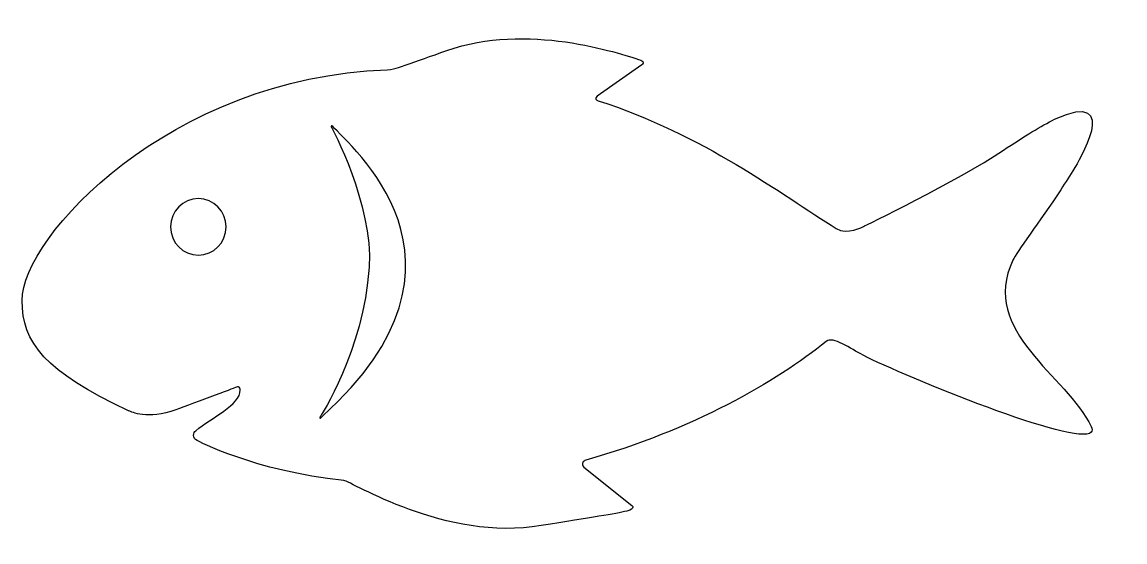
# Model space of a CAD drawing. Header units: centimetres. Extents: x -5 to 5.4, y -2.4 to 2.5.
import ezdxf

# ---------------------------------------------------------------- set-up
doc = ezdxf.new("R2010")
doc.units = ezdxf.units.CM
doc.header["$MEASUREMENT"] = 0
doc.layers.add('Layer 1', color=7, linetype='Continuous')

msp = doc.modelspace()

# ---------------------------------------------------------------- linework, layer by layer
at = {"layer": 'Layer 1'}
for points, knots in [([(4.29728, 0.22138), (4.32948, 0.29052), (4.54951, 0.58217), (4.74871, 0.88448), (4.74871, 0.88448), (4.7489, 0.88469), (4.74905, 0.8849), (4.74916, 0.88509), (4.74916, 0.88509), (4.79411, 0.9533), (4.83793, 1.02201), (4.87841, 1.08887), (4.87841, 1.08887), (4.87955, 1.09075), (4.88069, 1.09265), (4.88182, 1.09453), (4.88182, 1.09453), (4.88838, 1.10543), (5.35434, 1.85246), (4.69066, 1.54993), (4.69066, 1.54993), (4.69066, 1.54988), (4.69061, 1.5498), (4.69055, 1.54974), (4.69055, 1.54974), (4.56585, 1.48579), (4.40726, 1.39043), (4.20784, 1.25679), (4.20784, 1.25679), (3.77284, 0.96519), (2.88797, 0.53834), (2.88797, 0.53834), (2.88797, 0.53834), (2.88797, 0.53834), (2.73398, 0.45515), (2.63244, 0.51852), (2.63244, 0.51852), (2.11925, 0.83867), (1.37154, 1.40736), (0.38581, 1.72401), (0.38581, 1.72401), (0.36938, 1.7293), (0.34856, 1.74182), (0.37687, 1.76804), (0.37687, 1.76804), (0.37687, 1.76804), (0.79901, 2.06326), (0.79901, 2.06326), (0.79901, 2.06326), (0.79901, 2.06326), (0.83208, 2.09184), (0.78962, 2.10565), (0.78962, 2.10565), (0.5807, 2.17373), (-0.28943, 2.46551), (-1.04236, 2.19725), (-1.04236, 2.19725), (-1.19574, 2.14261), (-1.32163, 2.09774), (-1.42513, 2.06086), (-1.42513, 2.06086), (-1.46963, 2.04498), (-1.51485, 2.02633), (-1.60502, 2.01519), (-1.60502, 2.01519), (-3.65829, 1.94498), (-5.04687, 0.43775), (-5.04687, -0.15846), (-5.04687, -0.15846), (-5.04687, -0.55859), (-4.83113, -0.82709), (-4.04286, -1.20034), (-4.04286, -1.20034), (-4.02704, -1.19783), (-3.90671, -1.28421), (-3.64236, -1.20479), (-3.64236, -1.20479), (-3.5715, -1.18349), (-3.06829, -0.99397), (-3.04829, -0.98542), (-3.04829, -0.98542), (-3.02823, -0.97627), (-3.01522, -0.97174), (-3.00691, -0.97309), (-3.00691, -0.97309), (-2.99622, -0.97478), (-2.98836, -0.99854), (-2.98842, -1.00336), (-2.98842, -1.00336), (-2.99009, -1.14589), (-3.25724, -1.26133), (-3.40892, -1.38798), (-3.40892, -1.38798), (-3.43496, -1.40012), (-3.44194, -1.46058), (-3.39635, -1.48016), (-3.39635, -1.48016), (-3.3963, -1.48016), (-2.86067, -1.76734), (-2.01239, -1.85664), (-2.01239, -1.85664), (-1.94381, -1.86386), (-1.05089, -2.436), (-0.15049, -2.28251), (-0.15049, -2.28251), (0.32573, -2.20131), (0.55235, -2.17353), (0.65577, -2.14501), (0.65577, -2.14501), (0.74605, -2.12014), (0.70295, -2.09151), (0.70295, -2.09151), (0.70295, -2.09151), (0.70295, -2.09151), (0.2516, -1.73189), (0.2516, -1.73189), (0.2516, -1.73189), (0.22104, -1.698), (0.24575, -1.67196), (0.27134, -1.66471), (0.27134, -1.66471), (1.27363, -1.37952), (2.06611, -0.92994), (2.53808, -0.54478), (2.53808, -0.54478), (2.60163, -0.4929), (2.76681, -0.61624), (2.88474, -0.67583), (2.88474, -0.67583), (3.27635, -0.87366), (4.90187, -1.54374), (5.03583, -1.4019), (5.03583, -1.4019), (5.04737, -1.38994), (5.04819, -1.37213), (5.03644, -1.34766), (5.03644, -1.34766), (4.80769, -0.8672), (3.98097, -0.45739), (4.29728, 0.22138)], [0, 0, 0, 0, 0.02777778, 0.02777778, 0.02777778, 0.02777778, 0.05555556, 0.05555556, 0.05555556, 0.05555556, 0.08333333, 0.08333333, 0.08333333, 0.08333333, 0.11111111, 0.11111111, 0.11111111, 0.11111111, 0.13888889, 0.13888889, 0.13888889, 0.13888889, 0.16666667, 0.16666667, 0.16666667, 0.16666667, 0.19444444, 0.19444444, 0.19444444, 0.19444444, 0.22222222, 0.22222222, 0.22222222, 0.22222222, 0.25, 0.25, 0.25, 0.25, 0.27777778, 0.27777778, 0.27777778, 0.27777778, 0.30555556, 0.30555556, 0.30555556, 0.30555556, 0.33333333, 0.33333333, 0.33333333, 0.33333333, 0.36111111, 0.36111111, 0.36111111, 0.36111111, 0.38888889, 0.38888889, 0.38888889, 0.38888889, 0.41666667, 0.41666667, 0.41666667, 0.41666667, 0.44444444, 0.44444444, 0.44444444, 0.44444444, 0.47222222, 0.47222222, 0.47222222, 0.47222222, 0.5, 0.5, 0.5, 0.5, 0.52777778, 0.52777778, 0.52777778, 0.52777778, 0.55555556, 0.55555556, 0.55555556, 0.55555556, 0.58333333, 0.58333333, 0.58333333, 0.58333333, 0.61111111, 0.61111111, 0.61111111, 0.61111111, 0.63888889, 0.63888889, 0.63888889, 0.63888889, 0.66666667, 0.66666667, 0.66666667, 0.66666667, 0.69444444, 0.69444444, 0.69444444, 0.69444444, 0.72222222, 0.72222222, 0.72222222, 0.72222222, 0.75, 0.75, 0.75, 0.75, 0.77777778, 0.77777778, 0.77777778, 0.77777778, 0.80555556, 0.80555556, 0.80555556, 0.80555556, 0.83333333, 0.83333333, 0.83333333, 0.83333333, 0.86111111, 0.86111111, 0.86111111, 0.86111111, 0.88888889, 0.88888889, 0.88888889, 0.88888889, 0.91666667, 0.91666667, 0.91666667, 0.91666667, 0.94444444, 0.94444444, 0.94444444, 0.94444444, 1, 1, 1, 1]), ([(-2.21271, -1.24928), (-2.22882, -1.26375), (-2.24351, -1.28561), (-2.23499, -1.25417), (-2.23499, -1.25417), (-2.23499, -1.25417), (-1.82684, -0.64007), (-1.77393, 0.1537), (-1.77393, 0.1537), (-1.7343, 0.74859), (-2.13064, 1.47715), (-2.13064, 1.47715), (-2.13064, 1.47715), (-2.13064, 1.47715), (-2.12987, 1.49842), (-2.11596, 1.48162), (-2.11596, 1.48162), (-1.97485, 1.31096), (-0.58552, 0.21325), (-2.21271, -1.24928)], [0, 0, 0, 0, 0.16666667, 0.16666667, 0.16666667, 0.16666667, 0.33333333, 0.33333333, 0.33333333, 0.33333333, 0.5, 0.5, 0.5, 0.5, 0.66666667, 0.66666667, 0.66666667, 0.66666667, 1, 1, 1, 1]), ([(-3.38436, 0.26765), (-3.52895, 0.26765), (-3.64617, 0.38703), (-3.64617, 0.53427), (-3.64617, 0.53427), (-3.64617, 0.68151), (-3.52896, 0.80086), (-3.38436, 0.80086), (-3.38436, 0.80086), (-3.23976, 0.80086), (-3.12253, 0.68151), (-3.12253, 0.53427), (-3.12253, 0.53427), (-3.12253, 0.38703), (-3.23977, 0.26765), (-3.38436, 0.26765)], [0, 0, 0, 0, 0.2, 0.2, 0.2, 0.2, 0.4, 0.4, 0.4, 0.4, 0.6, 0.6, 0.6, 0.6, 1, 1, 1, 1])]:
    msp.add_open_spline(points, degree=3, knots=knots, dxfattribs=at)

doc.saveas('drawing.dxf')
